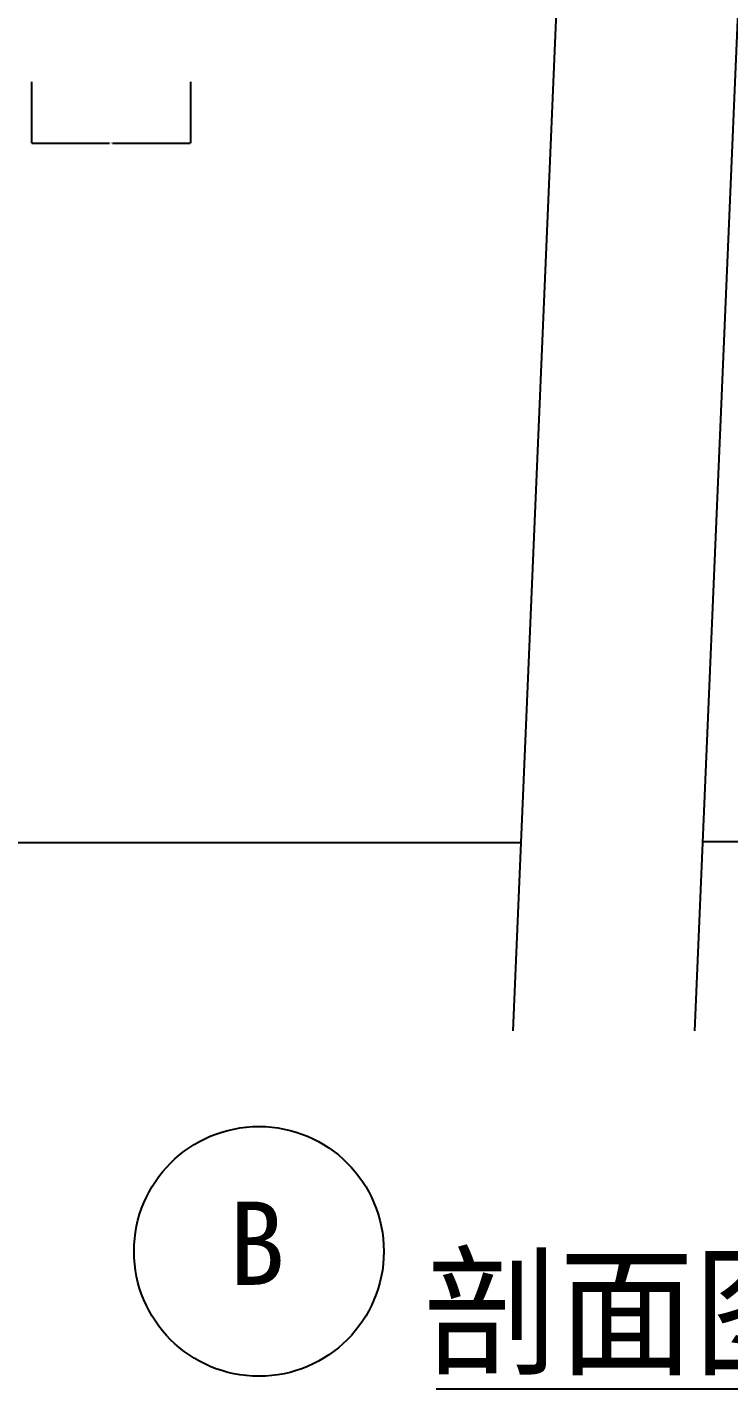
# Model space of a CAD drawing. Header units: metres. Extents: x 186 to 5383, y 145 to 6983.
# Drawn here: x 810 to 1316, y 145 to 1126 of the extents above; entities that cross this region are included whole.
import ezdxf

# ---------------------------------------------------------------- set-up
doc = ezdxf.new("R2010")
doc.units = ezdxf.units.M
for name, color, linetype in [('4', 4, 'Continuous'), ('DIM', 3, 'Continuous'), ('TEXT', 3, 'Continuous')]:
    doc.layers.add(name, color=color, linetype=linetype)
doc.dimstyles.get("Standard").update_dxf_attribs({"dimtxt": 2.5, "dimasz": 2.5, "dimexe": 1.25, "dimexo": 0.625, "dimtad": 1, "dimcen": 2.5, "dimazin": 3, "dimtfac": 1, "dimtmove": 0, "dimatfit": 3})

# ---------------------------------------------------------------- blocks, each defined once
blk = doc.blocks.new('*D9')
for p, q in [((812.95, 1086.97), (812.95, 1042.78)), ((927.7, 1086.97), (927.7, 1042.78)), ((813.2, 1042.78), (869.325, 1042.78)), ((871.325, 1042.78), (927.45, 1042.78))]:
    blk.add_line(p, q)
at = {"layer": 'Defpoints'}
for p in [(812.95, 1086.97), (927.7, 1086.97), (812.95, 1042.78)]:
    blk.add_point(p, dxfattribs=at)
at = {"layer": 'DIM', "insert": (870.325, 1042.78), "char_height": 1, "attachment_point": 5}
blk.add_mtext('40', dxfattribs=at)

msp = doc.modelspace()

# ---------------------------------------------------------------- linework, layer by layer
at = {"layer": '4'}
msp.add_line((1165.66, 538.49), (461.09, 538.49), dxfattribs=at)
msp.add_lwpolyline([(1889.95, 1109.3), (1889.95, 539.3), (1296.75, 539.3)], dxfattribs=at)
at = {"layer": 'DIM'}
for p, q in [((1216.08, 1725.43), (1159.91, 403.2)), ((1347.14, 1725.43), (1290.97, 403.2))]:
    msp.add_line(p, q, dxfattribs=at)
at = {"layer": 'TEXT'}
msp.add_line((1104.71, 145.23), (1398.58, 145.23), dxfattribs=at)
msp.add_circle((976.93, 244.23), 90, dxfattribs=at)

# ---------------------------------------------------------------- texts
for s, height, p in [('B', 60, (954.98, 220.1)), ('剖面图', 75, (1095.51, 163.16))]:
    msp.add_text(s, height=height, dxfattribs=at).set_placement(p)

# ---------------------------------------------------------------- dimensions: what is measured, and where the dimension line sits
at = {"layer": 'DIM'}
dim = msp.add_linear_dim(base=(812.95, 1042.78), p1=(812.95, 1086.97), p2=(927.7, 1086.97), text='40', dimstyle='Standard', dxfattribs=at)
dim.commit()
dim.dimension.update_dxf_attribs({"geometry": '*D9', "text_midpoint": (870.325, 1042.78)})

doc.saveas('drawing.dxf')
